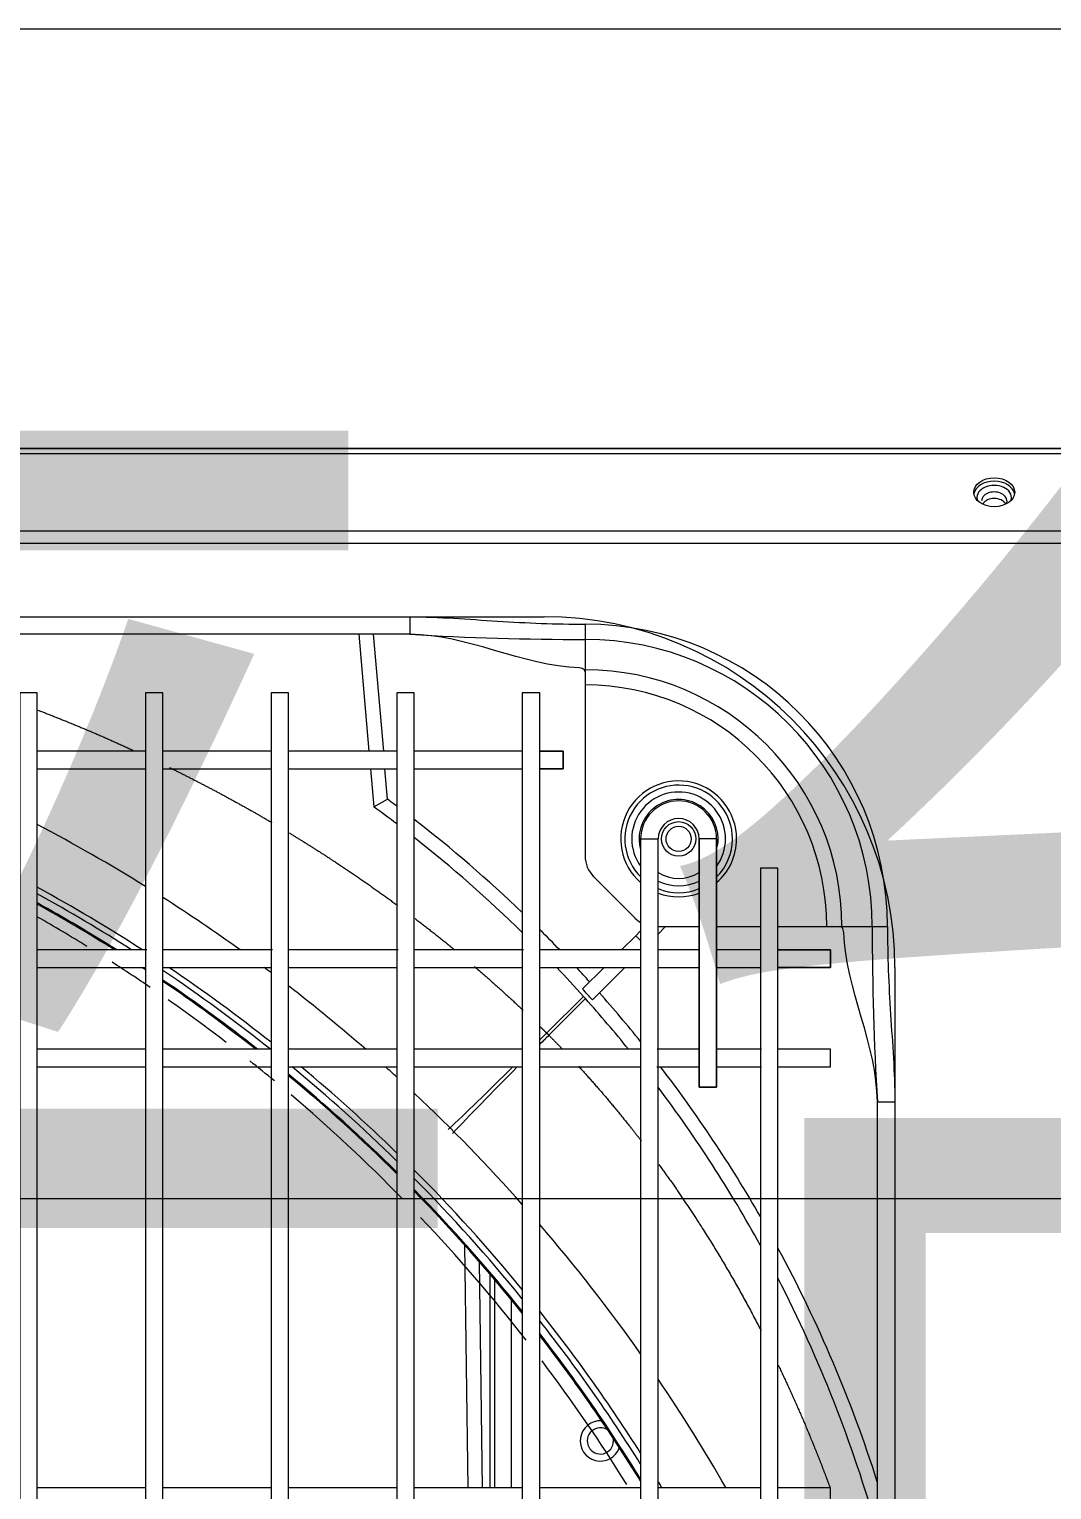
# Model space of a CAD drawing. Header units: millimetres. Extents: x 147592 to 201688, y -27981 to 8299.
# Drawn here: x 166584.9 to 166759.9, y -359.8 to -110 of the extents above; entities that cross this region are included whole.
import ezdxf

# ---------------------------------------------------------------- set-up
doc = ezdxf.new("R2010")
doc.units = ezdxf.units.MM
for name, color, linetype, lineweight in [('G-____-____-TEXT', 7, 'Continuous', 5), ('G-XREF-____-OTLN', 7, 'Continuous', 5), ('M-EQPM-____-OTLN', 7, 'Continuous', 5), ('S-FNDN-____-OTLN', 7, 'Continuous', 5)]:
    doc.layers.add(name, color=color, linetype=linetype, lineweight=lineweight)
doc.styles.add('黑体_2', font='', dxfattribs={"height": 200})
doc.styles.get('黑体_2').set_extended_font_data('SimHei')

# ---------------------------------------------------------------- blocks, each defined once
blk = doc.blocks.new('YXQH_AR_B9-20_rvt-1-二层给排水_消防平面图')
at = {"layer": 'G-____-____-TEXT', "color": 251, "true_color": 0x515151, "insert": (166395.92, -189.53), "char_height": 200, "width": 737.5525, "attachment_point": 1, "style": '黑体_2'}
blk.add_mtext('平台', dxfattribs=at)
blk = doc.blocks.new('YXQH_ST_B9-20_rvt-1-二层给排水_消防平面图')
at = {"layer": 'S-FNDN-____-OTLN', "color": 251, "lineweight": 18, "true_color": 0x515151}
for p, q in [((167600.01, -110), (165600.01, -110)), ((165600.01, -310), (167600.01, -310))]:
    blk.add_line(p, q, dxfattribs=at)
blk = doc.blocks.new('RUXYQ18BA - top_dwg-2871796-二层给排水_消防平面图')
at = {"layer": 'G-XREF-____-OTLN'}
for p, q in [((693.35, 223.41), (283.51, 223.41)), ((686.4, 203.41), (684.67, 223.41)), ((687.08, 223.41), (688.82, 203.41)), ((648.12, 203.41), (629.62, 203.41)), ((669.61, 203.41), (651.12, 203.41)), ((691.1, 203.41), (672.61, 203.41)), ((712.59, 203.41), (694.1, 203.41)), ((629.62, 200.42), (648.12, 200.42)), ((651.12, 200.42), (669.61, 200.42)), ((672.61, 200.42), (691.1, 200.42)), ((694.1, 200.42), (712.59, 200.42)), ((732.83, 188.42), (732.83, -336.37)), ((735.83, -336.37), (735.83, 188.42)), ((724.8, 181.96), (731.87, 174.89)), ((732.01, 171.86), (732.83, 172.68)), ((735.83, 173.43), (742.83, 173.43)), ((737.11, 173.43), (735.83, 172.15)), ((745.83, 173.43), (753.33, 173.43)), ((648.12, 169.43), (629.62, 169.43)), ((669.61, 169.43), (651.12, 169.43)), ((691.1, 169.43), (672.61, 169.43)), ((712.59, 169.43), (694.1, 169.43)), ((732.83, 169.43), (715.59, 169.43)), ((742.83, 169.43), (735.83, 169.43)), ((753.33, 169.43), (745.83, 169.43)), ((629.62, 166.43), (648.12, 166.43)), ((651.12, 166.43), (669.61, 166.43)), ((672.61, 166.43), (691.1, 166.43)), ((694.1, 166.43), (712.59, 166.43)), ((715.59, 166.43), (732.83, 166.43)), ((722.9, 162.75), (726.58, 166.43)), ((730.11, 166.43), (724.57, 160.89)), ((735.83, 166.43), (742.83, 166.43)), ((745.83, 166.43), (753.33, 166.43)), ((723.04, 161.49), (723.39, 161.1)), ((648.12, 152.43), (629.62, 152.43)), ((669.61, 152.43), (651.12, 152.43)), ((691.1, 152.43), (672.61, 152.43)), ((712.59, 152.43), (694.1, 152.43)), ((732.83, 152.43), (715.59, 152.43)), ((742.83, 152.43), (735.83, 152.43)), ((753.33, 152.43), (745.83, 152.43)), ((629.62, 149.44), (648.12, 149.44)), ((651.12, 149.44), (669.61, 149.44)), ((672.61, 149.44), (691.1, 149.44)), ((694.1, 149.44), (712.59, 149.44)), ((715.59, 149.44), (732.83, 149.44)), ((735.83, 149.44), (742.83, 149.44)), ((745.83, 149.44), (753.33, 149.44)), ((773.32, -291.39), (773.32, 143.44)), ((707.84, 113.06), (707.84, 77.46)), ((648.12, 77.46), (629.62, 77.46)), ((669.61, 77.46), (651.12, 77.46)), ((691.1, 77.46), (672.61, 77.46)), ((712.59, 77.46), (694.1, 77.46)), ((732.83, 77.46), (715.59, 77.46)), ((753.33, 77.46), (735.83, 77.46))]:
    blk.add_line(p, q, dxfattribs=at)
at = {"layer": 'G-XREF-____-OTLN', "color": 251, "true_color": 0x666666}
for p, q in [((723.34, 217.35), (723.34, 216.98)), ((732.83, 188.42), (735.83, 188.42)), ((745.83, 188.42), (742.83, 188.42)), ((703.32, 77.46), (702.73, 118.93)), ((705.19, 116.15), (705.73, 77.46)), ((707.11, 77.46), (707.11, 113.92)), ((710.68, 109.65), (710.68, 77.46))]:
    blk.add_line(p, q, dxfattribs=at)
at = {"layer": 'G-XREF-____-OTLN', "flags": 128}
for points in [[(183.55, 255.19), (243.11, 255.19), (262.78, 255.19), (267.56, 255.19), (1319.06, 255.19), (1323.84, 255.19), (1343.51, 255.19), (1403.06, 255.19)], [(723.34, 216.98), (723.34, 214.75), (723.34, 185.49)], [(715.59, 203.41), (719.59, 203.41), (719.59, 200.42), (715.59, 200.42)], [(686.65, 200.42), (687.22, 193.89), (689.53, 195.2), (689.08, 200.42)], [(745.83, 188.42), (745.83, 145.94), (742.83, 145.94), (742.83, 188.42)], [(756.32, 173.43), (764.66, 173.43), (766.9, 173.43)], [(729.58, 169.43), (732.01, 171.86), (732.83, 171.04)], [(756.32, 169.43), (765.32, 169.43), (765.32, 166.43), (756.32, 166.43)], [(756.32, 149.44), (765.32, 149.44), (765.32, 152.43), (756.32, 152.43)], [(756.32, 74.47), (765.32, 74.47), (765.32, 77.46), (756.32, 77.46)]]:
    blk.add_lwpolyline(points, dxfattribs=at)
at = {"layer": 'G-XREF-____-OTLN', "color": 251, "true_color": 0x666666, "flags": 128}
for points in [[(267.56, 241.08), (1319.06, 241.08), (1319.06, 254.32), (1319.06, 255.19)], [(1319.06, 241.08), (1319.06, 238.96), (267.56, 238.96), (267.56, 241.08), (267.56, 254.32), (1319.06, 254.32)], [(283.51, 223.41), (283.51, 226.41), (693.35, 226.41), (693.35, 223.41)], [(723.34, 225.14), (723.34, 222.54), (723.34, 217.35)], [(766.9, 173.43), (767.26, 173.43), (772.45, 173.43), (775.05, 173.43)], [(723.39, 161.1), (717.13, 154.84), (716.75, 155.21), (723.04, 161.49)], [(773.32, 143.44), (776.32, 143.44), (776.32, -291.39), (773.32, -291.39)]]:
    blk.add_lwpolyline(points, dxfattribs=at)
at = {"layer": 'G-XREF-____-OTLN', "flags": 128}
for points in [[(629.62, -361.36), (629.62, 213.41), (626.63, 213.41), (626.63, -361.36)], [(651.12, -361.36), (651.12, 213.41), (648.12, 213.41), (648.12, -361.36)], [(672.61, -361.36), (672.61, 213.41), (669.61, 213.41), (669.61, -361.36)], [(694.1, -361.36), (694.1, 213.41), (691.1, 213.41), (691.1, -361.36)], [(715.59, -361.36), (715.59, 213.41), (712.59, 213.41), (712.59, -361.36)], [(756.32, -331.37), (756.32, 183.42), (753.33, 183.42), (753.33, -331.37)]]:
    blk.add_lwpolyline(points, close=True, dxfattribs=at)
at = {"layer": 'G-XREF-____-OTLN', "color": 251, "true_color": 0x666666}
blk.add_circle((739.33, 188.42), 2.95, dxfattribs=at)
at = {"layer": 'G-XREF-____-OTLN'}
blk.add_circle((739.33, 188.42), 2.15, dxfattribs=at)
at = {"layer": 'G-XREF-____-OTLN', "color": 251, "true_color": 0x666666}
for centre, radius, start, end in [((723.34, 173.43), 51.71, 360, 90), ((722.21, 703.34), 480.8, 266.5586, 270.1343), ((723.34, 173.43), 49.11, 360, 90), ((723.34, 173.43), 43.92, 360, 90), ((723.34, 173.43), 41.32, 0, 90), ((739.33, 188.42), 9.91, 0, 229.033), ((739.33, 188.42), 9.2, 0, 225.0915), ((739.33, 188.42), 8.02, 0, 215.9289), ((739.33, 188.42), 6.75, 0, 195.7757), ((739.33, 188.42), 9.2, 314.9085, 0), ((739.33, 188.42), 9.91, 310.967, 0), ((739.33, 188.42), 6.75, 344.2243, 0), ((739.33, 188.42), 8.02, 324.0711, 0), ((739.33, 188.42), 6.75, 238.7898, 301.2102), ((493.47, -68.44), 283.44, 57.0592, 61.2914), ((739.33, 188.42), 8.02, 244.15, 295.85), ((739.33, 188.42), 9.2, 247.6576, 292.3424), ((493.47, -68.44), 282.44, 57.3734, 61.1803), ((739.33, 188.42), 9.91, 249.3273, 290.6727), ((789.26, 173.43), 22, 180, 180.3489), ((1253.24, 172.3), 480.79, 179.8657, 183.4414), ((493.47, -68.44), 282.44, 51.4474, 56.0723), ((493.47, -68.44), 283.44, 51.5799, 55.9606), ((493.47, -68.44), 282.44, 45.596, 50.4815), ((493.47, -68.44), 283.44, 45.7936, 50.2372), ((493.47, -68.44), 283.44, 39.3697, 44.9417), ((493.47, -68.44), 282.44, 39.1219, 44.7382), ((493.47, -68.44), 283.44, 32.3832, 38.404), ((493.47, -68.44), 282.44, 32.0621, 38.1476), ((725.94, 85.46), 3.45, 86.4393, 340.5758), ((493.47, -68.44), 283.44, 30.9826, 31.2331)]:
    blk.add_arc(centre, radius, start, end, dxfattribs=at)
at = {"layer": 'G-XREF-____-OTLN'}
for centre, radius, start, end in [((722.36, 216.33), 1.32, 50.189, 90.7683), ((722.85, 217.01), 0.489, 357.0221, 43.5669), ((551.95, 8.17), 232.18, 53.1795, 53.6603), ((739.33, 188.42), 6.5, 90, 180), ((739.33, 188.42), 6.5, 0, 90), ((551.95, 8.32), 229.63, 52.7016, 53.91), ((493.47, -68.44), 292.88, 58.1292, 62.2984), ((551.95, 8.17), 232.18, 46.2215, 52.2493), ((739.33, 188.42), 3.5, 0, 180), ((551.95, 8.32), 229.63, 45.6086, 51.755), ((728.33, 185.49), 5, 180, 225), ((493.47, -68.44), 281.09, 57.8067, 61.0285), ((493.47, -68.44), 292.88, 54.3087, 57.4358), ((493.47, -68.44), 280.89, 57.8715, 61.0059), ((735.4, 178.42), 5, 225, 239.0551), ((551.95, 8.17), 232.18, 43.9904, 45.1875), ((766.92, 172.94), 0.491, 46.5229, 92.8881), ((766.24, 172.44), 1.33, 359.2659, 39.7768), ((493.47, -68.44), 280.89, 56.5949, 56.739), ((493.47, -68.44), 292.88, 53.0308, 53.3151), ((551.95, 8.32), 229.63, 41.8368, 43.5124), ((551.95, 8.17), 232.18, 42.1428, 42.9706), ((493.47, -68.44), 281.09, 51.7947, 55.8866), ((493.47, -68.44), 280.89, 51.8466, 55.859), ((493.47, -68.44), 292.88, 48.9513, 52.293), ((551.95, 8.03), 230.57, 41.5258, 42.1478), ((552.25, 8.03), 229.61, 38.9712, 41.8107), ((552.09, 8.03), 232.17, 38.8778, 41.5745), ((493.47, -68.44), 281.09, 45.3254, 50.4099), ((493.47, -68.44), 280.89, 45.285, 50.3762), ((493.47, -68.44), 292.88, 47.5642, 48.0658), ((552.09, 8.03), 232.17, 29.9168, 37.5228), ((493.47, -68.44), 292.88, 41.5703, 46.7642), ((552.25, 8.03), 229.61, 28.8678, 36.913), ((493.47, -68.44), 281.09, 38.7817, 44.4593), ((493.47, -68.44), 280.89, 38.7309, 44.4177), ((493.47, -68.44), 292.88, 35.189, 40.6783), ((552.09, 8.03), 232.17, 17.663, 28.3983), ((552.25, 8.03), 229.61, 15.6764, 27.2782), ((493.47, -68.44), 281.09, 31.6192, 37.7952), ((493.47, -68.44), 280.89, 31.5529, 37.7425), ((493.47, -68.44), 292.88, 29.8796, 34.1578), ((725.94, 85.46), 2.25, 55.1209, 360), ((725.94, 85.46), 2.25, 0, 11.8943)]:
    blk.add_arc(centre, radius, start, end, dxfattribs=at)
blk.add_ellipse((793.31, 247.7), major_axis=(3.5, 0), ratio=0.707107, dxfattribs=at)
for centre, major_axis, start_param, end_param in [((793.31, 247.13), (3.5, 0), 0.114536, 3.027057), ((793.31, 245.11), (2.15, 0), 0.420294, 2.707251)]:
    blk.add_ellipse(centre, major_axis=major_axis, ratio=0.707107, start_param=start_param, end_param=end_param, dxfattribs=at)
at = {"layer": 'G-XREF-____-OTLN', "color": 251, "true_color": 0x666666}
for centre, major_axis, ratio, start_param, end_param in [((793.31, 246.8), (2.95, 0), 0.707107, 0, 3.404857), ((793.31, 246.24), (2.15, 0), 0.707107, 0.000965, 3.158144), ((793.31, 246.8), (2.95, 0), 0.707107, 6.019921, 6.283185), ((716.75, 156.39), (22.55, 22.69), 0.026137, 4.634335, 4.6861), ((718.32, 154.84), (22.69, 22.56), 0.026137, 1.597086, 1.665708), ((716.75, 156.39), (22.55, 22.69), 0.026137, 3.844725, 4.425381), ((718.32, 154.84), (22.69, 22.56), 0.026137, 1.84011, 2.438882)]:
    blk.add_ellipse(centre, major_axis=major_axis, ratio=ratio, start_param=start_param, end_param=end_param, dxfattribs=at)
at = {"layer": 'G-XREF-____-OTLN'}
blk.add_open_spline([(795.44, 246.24), (795.45, 246.22), (795.48, 246.07), (795.4, 245.89), (795.26, 245.73), (795.26, 245.72)], degree=3, knots=[0, 0, 0, 0, 0.0376259, 0.300995, 0.3193476, 0.3193476, 0.3193476, 0.3193476], dxfattribs=at)
at = {"layer": 'G-XREF-____-OTLN', "color": 251, "true_color": 0x666666}
for points, degree, knots in [([(693.35, 226.41), (695.85, 226.41), (698.35, 226.3), (703.35, 226.01), (705.84, 225.83), (710.84, 225.51), (713.33, 225.38), (718.33, 225.19), (720.83, 225.14), (723.34, 225.14)], 3, [0, 0, 0, 0, 0.25, 0.25, 0.5, 0.5, 0.75, 0.75, 1, 1, 1, 1]), ([(629.7, 210.46), (634.93, 208.44), (640.03, 206.25), (643.03, 204.95), (645.99, 203.59)], 2, [0.43820807, 0.43820807, 0.43820807, 0.5, 0.5, 0.53512615, 0.53512615, 0.53512615]), ([(652.24, 200.63), (656.57, 198.5), (660.79, 196.24), (665.34, 193.81), (669.74, 191.22)], 2, [0.5725657, 0.5725657, 0.5725657, 0.625, 0.625, 0.6800783, 0.6800783, 0.6800783]), ([(672.74, 189.43), (676.77, 186.98), (680.69, 184.41), (686.11, 180.83), (691.26, 177.03)], 2, [0.6989469, 0.6989469, 0.6989469, 0.75, 0.75, 0.8191174, 0.8191174, 0.8191174]), ([(694.24, 174.8), (696.87, 172.79), (699.44, 170.72), (700.19, 170.11), (700.93, 169.5)], 2, [0.83918217, 0.83918217, 0.83918217, 0.875, 0.875, 0.88527865, 0.88527865, 0.88527865]), ([(775.05, 173.43), (775.05, 170.92), (775.1, 168.42), (775.29, 163.42), (775.42, 160.93), (775.74, 155.93), (775.92, 153.44), (776.21, 148.44), (776.32, 145.94), (776.32, 143.44)], 3, [0, 0, 0, 0, 0.25, 0.25, 0.5, 0.5, 0.75, 0.75, 1, 1, 1, 1]), ([(722.18, 149.56), (726.76, 144.58), (731.04, 139.18), (732.02, 137.96), (732.97, 136.72)], 2, [0.04393896, 0.04393896, 0.04393896, 0.125, 0.125, 0.1438798, 0.1438798, 0.1438798]), ([(735.94, 132.75), (739.7, 127.61), (743.19, 122.14), (748.66, 113.58), (753.43, 104.32)], 2, [0.1736404, 0.1736404, 0.1736404, 0.25, 0.25, 0.3731187, 0.3731187, 0.3731187]), ([(756.38, 98.38), (759.48, 91.93), (762.24, 85.16), (763.78, 81.39), (765.21, 77.53)], 2, [0.4133612, 0.4133612, 0.4133612, 0.5, 0.5, 0.5510975, 0.5510975, 0.5510975])]:
    blk.add_open_spline(points, degree=degree, knots=knots, dxfattribs=at)
at = {"layer": 'G-XREF-____-OTLN'}
for points in [[(722.34, 217.65), (712.66, 218.01), (703.03, 223.41), (693.35, 223.41)], [(773.32, 143.44), (773.32, 153.12), (767.92, 162.75), (767.56, 172.43)]]:
    blk.add_open_spline(points, degree=3, dxfattribs=at)
at = {"layer": 'G-XREF-____-OTLN', "color": 251, "true_color": 0x666666}
for points in [[(704.38, 166.61), (708.67, 162.94), (712.74, 159.09)], [(715.64, 156.3), (716.2, 155.76), (716.75, 155.21)], [(717.13, 154.84), (718.28, 153.69), (719.4, 152.52)]]:
    blk.add_open_spline(points, degree=2, dxfattribs=at)
blk = doc.blocks.new('RUXYQ18BA - top_dwg-V211-二层给排水_消防平面图')
at = {"layer": 'G-XREF-____-OTLN'}
for p, q in [((693.35, 223.41), (283.51, 223.41)), ((686.4, 203.41), (684.67, 223.41)), ((687.08, 223.41), (688.82, 203.41)), ((648.12, 203.41), (629.62, 203.41)), ((669.61, 203.41), (651.12, 203.41)), ((691.1, 203.41), (672.61, 203.41)), ((712.59, 203.41), (694.1, 203.41)), ((629.62, 200.42), (648.12, 200.42)), ((651.12, 200.42), (669.61, 200.42)), ((672.61, 200.42), (691.1, 200.42)), ((694.1, 200.42), (712.59, 200.42)), ((732.83, 188.42), (732.83, -336.37)), ((735.83, -336.37), (735.83, 188.42)), ((724.8, 181.96), (731.87, 174.89)), ((732.01, 171.86), (732.83, 172.68)), ((735.83, 173.43), (742.83, 173.43)), ((737.11, 173.43), (735.83, 172.15)), ((745.83, 173.43), (753.33, 173.43)), ((648.12, 169.43), (629.62, 169.43)), ((669.61, 169.43), (651.12, 169.43)), ((691.1, 169.43), (672.61, 169.43)), ((712.59, 169.43), (694.1, 169.43)), ((732.83, 169.43), (715.59, 169.43)), ((742.83, 169.43), (735.83, 169.43)), ((753.33, 169.43), (745.83, 169.43)), ((629.62, 166.43), (648.12, 166.43)), ((651.12, 166.43), (669.61, 166.43)), ((672.61, 166.43), (691.1, 166.43)), ((694.1, 166.43), (712.59, 166.43)), ((715.59, 166.43), (732.83, 166.43)), ((722.9, 162.75), (726.58, 166.43)), ((730.11, 166.43), (724.57, 160.89)), ((735.83, 166.43), (742.83, 166.43)), ((745.83, 166.43), (753.33, 166.43)), ((723.04, 161.49), (723.39, 161.1)), ((648.12, 152.43), (629.62, 152.43)), ((669.61, 152.43), (651.12, 152.43)), ((691.1, 152.43), (672.61, 152.43)), ((712.59, 152.43), (694.1, 152.43)), ((732.83, 152.43), (715.59, 152.43)), ((742.83, 152.43), (735.83, 152.43)), ((753.33, 152.43), (745.83, 152.43)), ((629.62, 149.44), (648.12, 149.44)), ((651.12, 149.44), (669.61, 149.44)), ((672.61, 149.44), (691.1, 149.44)), ((694.1, 149.44), (712.59, 149.44)), ((715.59, 149.44), (732.83, 149.44)), ((735.83, 149.44), (742.83, 149.44)), ((745.83, 149.44), (753.33, 149.44)), ((773.32, -291.39), (773.32, 143.44)), ((707.84, 113.06), (707.84, 77.46)), ((648.12, 77.46), (629.62, 77.46)), ((669.61, 77.46), (651.12, 77.46)), ((691.1, 77.46), (672.61, 77.46)), ((712.59, 77.46), (694.1, 77.46)), ((732.83, 77.46), (715.59, 77.46)), ((753.33, 77.46), (735.83, 77.46))]:
    blk.add_line(p, q, dxfattribs=at)
at = {"layer": 'G-XREF-____-OTLN', "color": 251, "true_color": 0x666666}
for p, q in [((723.34, 217.35), (723.34, 216.98)), ((732.83, 188.42), (735.83, 188.42)), ((745.83, 188.42), (742.83, 188.42)), ((703.32, 77.46), (702.73, 118.93)), ((705.19, 116.15), (705.73, 77.46)), ((707.11, 77.46), (707.11, 113.92)), ((710.68, 109.65), (710.68, 77.46))]:
    blk.add_line(p, q, dxfattribs=at)
at = {"layer": 'G-XREF-____-OTLN', "flags": 128}
for points in [[(183.55, 255.19), (243.11, 255.19), (262.78, 255.19), (267.56, 255.19), (1319.06, 255.19), (1323.84, 255.19), (1343.51, 255.19), (1403.06, 255.19)], [(723.34, 216.98), (723.34, 214.75), (723.34, 185.49)], [(715.59, 203.41), (719.59, 203.41), (719.59, 200.42), (715.59, 200.42)], [(686.65, 200.42), (687.22, 193.89), (689.53, 195.2), (689.08, 200.42)], [(745.83, 188.42), (745.83, 145.94), (742.83, 145.94), (742.83, 188.42)], [(756.32, 173.43), (764.66, 173.43), (766.9, 173.43)], [(729.58, 169.43), (732.01, 171.86), (732.83, 171.04)], [(756.32, 169.43), (765.32, 169.43), (765.32, 166.43), (756.32, 166.43)], [(756.32, 149.44), (765.32, 149.44), (765.32, 152.43), (756.32, 152.43)], [(756.32, 74.47), (765.32, 74.47), (765.32, 77.46), (756.32, 77.46)]]:
    blk.add_lwpolyline(points, dxfattribs=at)
at = {"layer": 'G-XREF-____-OTLN', "color": 251, "true_color": 0x666666, "flags": 128}
for points in [[(267.56, 241.08), (1319.06, 241.08), (1319.06, 254.32), (1319.06, 255.19)], [(1319.06, 241.08), (1319.06, 238.96), (267.56, 238.96), (267.56, 241.08), (267.56, 254.32), (1319.06, 254.32)], [(283.51, 223.41), (283.51, 226.41), (693.35, 226.41), (693.35, 223.41)], [(723.34, 225.14), (723.34, 222.54), (723.34, 217.35)], [(766.9, 173.43), (767.26, 173.43), (772.45, 173.43), (775.05, 173.43)], [(723.39, 161.1), (717.13, 154.84), (716.75, 155.21), (723.04, 161.49)], [(773.32, 143.44), (776.32, 143.44), (776.32, -291.39), (773.32, -291.39)]]:
    blk.add_lwpolyline(points, dxfattribs=at)
at = {"layer": 'G-XREF-____-OTLN', "flags": 128}
for points in [[(629.62, -361.36), (629.62, 213.41), (626.63, 213.41), (626.63, -361.36)], [(651.12, -361.36), (651.12, 213.41), (648.12, 213.41), (648.12, -361.36)], [(672.61, -361.36), (672.61, 213.41), (669.61, 213.41), (669.61, -361.36)], [(694.1, -361.36), (694.1, 213.41), (691.1, 213.41), (691.1, -361.36)], [(715.59, -361.36), (715.59, 213.41), (712.59, 213.41), (712.59, -361.36)], [(756.32, -331.37), (756.32, 183.42), (753.33, 183.42), (753.33, -331.37)]]:
    blk.add_lwpolyline(points, close=True, dxfattribs=at)
at = {"layer": 'G-XREF-____-OTLN', "color": 251, "true_color": 0x666666}
blk.add_circle((739.33, 188.42), 2.95, dxfattribs=at)
at = {"layer": 'G-XREF-____-OTLN'}
blk.add_circle((739.33, 188.42), 2.15, dxfattribs=at)
at = {"layer": 'G-XREF-____-OTLN', "color": 251, "true_color": 0x666666}
for centre, radius, start, end in [((723.34, 173.43), 51.71, 360, 90), ((722.21, 703.34), 480.8, 266.5586, 270.1343), ((723.34, 173.43), 49.11, 360, 90), ((723.34, 173.43), 43.92, 360, 90), ((723.34, 173.43), 41.32, 0, 90), ((739.33, 188.42), 9.91, 0, 229.033), ((739.33, 188.42), 9.2, 0, 225.0915), ((739.33, 188.42), 8.02, 0, 215.9289), ((739.33, 188.42), 6.75, 0, 195.7757), ((739.33, 188.42), 9.2, 314.9085, 0), ((739.33, 188.42), 9.91, 310.967, 0), ((739.33, 188.42), 6.75, 344.2243, 0), ((739.33, 188.42), 8.02, 324.0711, 0), ((739.33, 188.42), 6.75, 238.7898, 301.2102), ((493.47, -68.44), 283.44, 57.0592, 61.2914), ((739.33, 188.42), 8.02, 244.15, 295.85), ((739.33, 188.42), 9.2, 247.6576, 292.3424), ((493.47, -68.44), 282.44, 57.3734, 61.1803), ((739.33, 188.42), 9.91, 249.3273, 290.6727), ((789.26, 173.43), 22, 180, 180.3489), ((1253.24, 172.3), 480.79, 179.8657, 183.4414), ((493.47, -68.44), 282.44, 51.4474, 56.0723), ((493.47, -68.44), 283.44, 51.5799, 55.9606), ((493.47, -68.44), 282.44, 45.596, 50.4815), ((493.47, -68.44), 283.44, 45.7936, 50.2372), ((493.47, -68.44), 283.44, 39.3697, 44.9417), ((493.47, -68.44), 282.44, 39.1219, 44.7382), ((493.47, -68.44), 283.44, 32.3832, 38.404), ((493.47, -68.44), 282.44, 32.0621, 38.1476), ((725.94, 85.46), 3.45, 86.4393, 340.5758), ((493.47, -68.44), 283.44, 30.9826, 31.2331)]:
    blk.add_arc(centre, radius, start, end, dxfattribs=at)
at = {"layer": 'G-XREF-____-OTLN'}
for centre, radius, start, end in [((722.36, 216.33), 1.32, 50.189, 90.7683), ((722.85, 217.01), 0.489, 357.0221, 43.5669), ((551.95, 8.17), 232.18, 53.1795, 53.6603), ((739.33, 188.42), 6.5, 90, 180), ((739.33, 188.42), 6.5, 0, 90), ((551.95, 8.32), 229.63, 52.7016, 53.91), ((493.47, -68.44), 292.88, 58.1292, 62.2984), ((551.95, 8.17), 232.18, 46.2215, 52.2493), ((739.33, 188.42), 3.5, 0, 180), ((551.95, 8.32), 229.63, 45.6086, 51.755), ((728.33, 185.49), 5, 180, 225), ((493.47, -68.44), 281.09, 57.8067, 61.0285), ((493.47, -68.44), 292.88, 54.3087, 57.4358), ((493.47, -68.44), 280.89, 57.8715, 61.0059), ((735.4, 178.42), 5, 225, 239.0551), ((551.95, 8.17), 232.18, 43.9904, 45.1875), ((766.92, 172.94), 0.491, 46.5229, 92.8881), ((766.24, 172.44), 1.33, 359.2659, 39.7768), ((493.47, -68.44), 280.89, 56.5949, 56.739), ((493.47, -68.44), 292.88, 53.0308, 53.3151), ((551.95, 8.32), 229.63, 41.8368, 43.5124), ((551.95, 8.17), 232.18, 42.1428, 42.9706), ((493.47, -68.44), 281.09, 51.7947, 55.8866), ((493.47, -68.44), 280.89, 51.8466, 55.859), ((493.47, -68.44), 292.88, 48.9513, 52.293), ((551.95, 8.03), 230.57, 41.5258, 42.1478), ((552.25, 8.03), 229.61, 38.9712, 41.8107), ((552.09, 8.03), 232.17, 38.8778, 41.5745), ((493.47, -68.44), 281.09, 45.3254, 50.4099), ((493.47, -68.44), 280.89, 45.285, 50.3762), ((493.47, -68.44), 292.88, 47.5642, 48.0658), ((552.09, 8.03), 232.17, 29.9168, 37.5228), ((493.47, -68.44), 292.88, 41.5703, 46.7642), ((552.25, 8.03), 229.61, 28.8678, 36.913), ((493.47, -68.44), 281.09, 38.7817, 44.4593), ((493.47, -68.44), 280.89, 38.7309, 44.4177), ((493.47, -68.44), 292.88, 35.189, 40.6783), ((552.09, 8.03), 232.17, 17.663, 28.3983), ((552.25, 8.03), 229.61, 15.6764, 27.2782), ((493.47, -68.44), 281.09, 31.6192, 37.7952), ((493.47, -68.44), 280.89, 31.5529, 37.7425), ((493.47, -68.44), 292.88, 29.8796, 34.1578), ((725.94, 85.46), 2.25, 55.1209, 360), ((725.94, 85.46), 2.25, 0, 11.8943)]:
    blk.add_arc(centre, radius, start, end, dxfattribs=at)
blk.add_ellipse((793.31, 247.7), major_axis=(3.5, 0), ratio=0.707107, dxfattribs=at)
for centre, major_axis, start_param, end_param in [((793.31, 247.13), (3.5, 0), 0.114536, 3.027057), ((793.31, 245.11), (2.15, 0), 0.420294, 2.707251)]:
    blk.add_ellipse(centre, major_axis=major_axis, ratio=0.707107, start_param=start_param, end_param=end_param, dxfattribs=at)
at = {"layer": 'G-XREF-____-OTLN', "color": 251, "true_color": 0x666666}
for centre, major_axis, ratio, start_param, end_param in [((793.31, 246.8), (2.95, 0), 0.707107, 0, 3.404857), ((793.31, 246.24), (2.15, 0), 0.707107, 0.000965, 3.158144), ((793.31, 246.8), (2.95, 0), 0.707107, 6.019921, 6.283185), ((716.75, 156.39), (22.55, 22.69), 0.026137, 4.634335, 4.6861), ((718.32, 154.84), (22.69, 22.56), 0.026137, 1.597086, 1.665708), ((716.75, 156.39), (22.55, 22.69), 0.026137, 3.844725, 4.425381), ((718.32, 154.84), (22.69, 22.56), 0.026137, 1.84011, 2.438882)]:
    blk.add_ellipse(centre, major_axis=major_axis, ratio=ratio, start_param=start_param, end_param=end_param, dxfattribs=at)
at = {"layer": 'G-XREF-____-OTLN'}
blk.add_open_spline([(795.44, 246.24), (795.45, 246.22), (795.48, 246.07), (795.4, 245.89), (795.26, 245.73), (795.26, 245.72)], degree=3, knots=[0, 0, 0, 0, 0.0376259, 0.300995, 0.3193476, 0.3193476, 0.3193476, 0.3193476], dxfattribs=at)
at = {"layer": 'G-XREF-____-OTLN', "color": 251, "true_color": 0x666666}
for points, degree, knots in [([(693.35, 226.41), (695.85, 226.41), (698.35, 226.3), (703.35, 226.01), (705.84, 225.83), (710.84, 225.51), (713.33, 225.38), (718.33, 225.19), (720.83, 225.14), (723.34, 225.14)], 3, [0, 0, 0, 0, 0.25, 0.25, 0.5, 0.5, 0.75, 0.75, 1, 1, 1, 1]), ([(629.7, 210.46), (634.93, 208.44), (640.03, 206.25), (643.03, 204.95), (645.99, 203.59)], 2, [0.43820807, 0.43820807, 0.43820807, 0.5, 0.5, 0.53512615, 0.53512615, 0.53512615]), ([(652.24, 200.63), (656.57, 198.5), (660.79, 196.24), (665.34, 193.81), (669.74, 191.22)], 2, [0.5725657, 0.5725657, 0.5725657, 0.625, 0.625, 0.6800783, 0.6800783, 0.6800783]), ([(672.74, 189.43), (676.77, 186.98), (680.69, 184.41), (686.11, 180.83), (691.26, 177.03)], 2, [0.6989469, 0.6989469, 0.6989469, 0.75, 0.75, 0.8191174, 0.8191174, 0.8191174]), ([(694.24, 174.8), (696.87, 172.79), (699.44, 170.72), (700.19, 170.11), (700.93, 169.5)], 2, [0.83918217, 0.83918217, 0.83918217, 0.875, 0.875, 0.88527865, 0.88527865, 0.88527865]), ([(775.05, 173.43), (775.05, 170.92), (775.1, 168.42), (775.29, 163.42), (775.42, 160.93), (775.74, 155.93), (775.92, 153.44), (776.21, 148.44), (776.32, 145.94), (776.32, 143.44)], 3, [0, 0, 0, 0, 0.25, 0.25, 0.5, 0.5, 0.75, 0.75, 1, 1, 1, 1]), ([(722.18, 149.56), (726.76, 144.58), (731.04, 139.18), (732.02, 137.96), (732.97, 136.72)], 2, [0.04393896, 0.04393896, 0.04393896, 0.125, 0.125, 0.1438798, 0.1438798, 0.1438798]), ([(735.94, 132.75), (739.7, 127.61), (743.19, 122.14), (748.66, 113.58), (753.43, 104.32)], 2, [0.1736404, 0.1736404, 0.1736404, 0.25, 0.25, 0.3731187, 0.3731187, 0.3731187]), ([(756.38, 98.38), (759.48, 91.93), (762.24, 85.16), (763.78, 81.39), (765.21, 77.53)], 2, [0.4133612, 0.4133612, 0.4133612, 0.5, 0.5, 0.5510975, 0.5510975, 0.5510975])]:
    blk.add_open_spline(points, degree=degree, knots=knots, dxfattribs=at)
at = {"layer": 'G-XREF-____-OTLN'}
for points in [[(722.34, 217.65), (712.66, 218.01), (703.03, 223.41), (693.35, 223.41)], [(773.32, 143.44), (773.32, 153.12), (767.92, 162.75), (767.56, 172.43)]]:
    blk.add_open_spline(points, degree=3, dxfattribs=at)
at = {"layer": 'G-XREF-____-OTLN', "color": 251, "true_color": 0x666666}
for points in [[(704.38, 166.61), (708.67, 162.94), (712.74, 159.09)], [(715.64, 156.3), (716.2, 155.76), (716.75, 155.21)], [(717.13, 154.84), (718.28, 153.69), (719.4, 152.52)]]:
    blk.add_open_spline(points, degree=2, dxfattribs=at)
blk = doc.blocks.new('RUXYQ18BA - RUXYQ18BA-2871902-二层给排水_消防平面图')
at = {"layer": 'M-EQPM-____-OTLN'}
for p, q in [((609.88, 768.29), (-609.86, 768.29)), ((-532.76, 739.5), (-76.99, 739.5)), ((-163.68, 726.51), (-166.68, 726.51)), ((-163.68, 151.74), (-163.68, 726.51)), ((-142.19, 726.51), (-145.19, 726.51)), ((-145.19, 726.51), (-145.19, 151.74)), ((-142.19, 151.74), (-142.19, 726.51)), ((-120.7, 726.51), (-123.7, 726.51)), ((-123.7, 726.51), (-123.7, 151.74)), ((-120.7, 151.74), (-120.7, 726.51)), ((-99.21, 726.51), (-102.21, 726.51)), ((-102.21, 726.51), (-102.21, 151.74)), ((-99.21, 151.74), (-99.21, 726.51)), ((-77.72, 726.51), (-80.72, 726.51)), ((-80.72, 726.51), (-80.72, 151.74)), ((-77.72, 151.74), (-77.72, 726.51)), ((-145.14, 716.51), (-163.68, 716.51)), ((-123.65, 716.51), (-142.19, 716.51)), ((-102.16, 716.51), (-120.7, 716.51)), ((-80.67, 716.51), (-99.21, 716.51)), ((-73.72, 716.51), (-77.72, 716.51)), ((-73.72, 713.51), (-73.72, 716.51)), ((-163.68, 713.51), (-145.12, 713.51)), ((-142.19, 713.51), (-123.63, 713.51)), ((-120.7, 713.51), (-102.14, 713.51)), ((-99.21, 713.51), (-80.65, 713.51)), ((-77.72, 713.51), (-73.72, 713.51)), ((-60.48, 701.52), (-60.48, 176.73)), ((-57.48, 176.73), (-57.48, 701.52)), ((-50.48, 701.52), (-50.48, 659.04)), ((-47.48, 659.04), (-47.48, 701.52)), ((-36.99, 696.52), (-39.98, 696.52)), ((-39.98, 696.52), (-39.98, 181.73)), ((-36.99, 181.73), (-36.99, 696.52)), ((-144.96, 682.53), (-163.68, 682.53)), ((-123.47, 682.53), (-142.19, 682.53)), ((-101.98, 682.53), (-120.7, 682.53)), ((-80.49, 682.53), (-99.21, 682.53)), ((-60.48, 682.53), (-77.72, 682.53)), ((-50.48, 682.53), (-57.59, 682.53)), ((-39.9, 682.53), (-47.48, 682.53)), ((-27.99, 682.53), (-36.99, 682.53)), ((-27.99, 679.53), (-27.99, 682.53)), ((-163.68, 679.53), (-145.19, 679.53)), ((-142.19, 679.53), (-123.7, 679.53)), ((-120.7, 679.53), (-102.21, 679.53)), ((-99.21, 679.53), (-80.72, 679.53)), ((-77.72, 679.53), (-60.48, 679.53)), ((-57.6, 679.53), (-50.48, 679.53)), ((-47.48, 679.53), (-39.88, 679.53)), ((-36.99, 679.53), (-27.99, 679.53)), ((-16.99, 679.5), (-16.99, 203.74)), ((-145.19, 665.53), (-163.68, 665.53)), ((-123.7, 665.53), (-142.19, 665.53)), ((-102.21, 665.53), (-120.7, 665.53)), ((-80.72, 665.53), (-99.21, 665.53)), ((-60.48, 665.53), (-77.72, 665.53)), ((-50.48, 665.53), (-57.68, 665.53)), ((-39.8, 665.53), (-47.48, 665.53)), ((-27.99, 665.53), (-36.99, 665.53)), ((-27.99, 662.53), (-27.99, 665.53)), ((-163.68, 662.53), (-145.19, 662.53)), ((-142.19, 662.53), (-123.7, 662.53)), ((-120.7, 662.53), (-102.21, 662.53)), ((-99.21, 662.53), (-80.72, 662.53)), ((-77.72, 662.53), (-60.48, 662.53)), ((-57.7, 662.53), (-50.48, 662.53)), ((-47.48, 662.53), (-39.79, 662.53)), ((-36.99, 662.53), (-27.99, 662.53)), ((-50.48, 659.04), (-47.48, 659.04)), ((-145.19, 590.56), (-163.68, 590.56)), ((-123.7, 590.56), (-142.19, 590.56)), ((-102.21, 590.56), (-120.7, 590.56)), ((-80.72, 590.56), (-99.21, 590.56)), ((-60.48, 590.56), (-77.72, 590.56)), ((-39.98, 590.56), (-57.48, 590.56)), ((-27.99, 590.56), (-36.99, 590.56)), ((-27.99, 587.56), (-27.99, 590.56))]:
    blk.add_line(p, q, dxfattribs=at)
for centre, radius, start, end in [((-76.99, 679.5), 60, 360, 90), ((-53.98, 701.52), 6.5, 90, 180), ((-53.98, 701.52), 6.5, 360, 90), ((-53.98, 701.52), 3.5, 0, 180), ((-304.88, 440.62), 285, 58.3162, 60.288), ((-304.88, 440.62), 285, 55.7215, 57.2887), ((-304.88, 440.62), 285, 52.4934, 54.9749), ((-304.88, 440.62), 285, 50.3712, 51.4659), ((-304.88, 440.62), 285, 44.3981, 49.6246), ((-304.88, 440.62), 285, 37.9292, 43.4954), ((-304.88, 440.62), 285, 31.8664, 37.0266)]:
    blk.add_arc(centre, radius, start, end, dxfattribs=at)
for name in ['RUXYQ18BA - top_dwg-2871796-二层给排水_消防平面图', 'RUXYQ18BA - top_dwg-V211-二层给排水_消防平面图']:
    blk.add_blockref(name, (-793.31, 513.1))

msp = doc.modelspace()

# ---------------------------------------------------------------- block references
at = {"lineweight": 5}
for name in ['YXQH_AR_B9-20_rvt-1-二层给排水_消防平面图', 'YXQH_ST_B9-20_rvt-1-二层给排水_消防平面图']:
    msp.add_blockref(name, (0, 0), dxfattribs=at)
at = {"layer": 'M-EQPM-____-OTLN', "lineweight": 80}
msp.add_blockref('RUXYQ18BA - RUXYQ18BA-2871902-二层给排水_消防平面图', (166750.01, -950), dxfattribs=at)

doc.saveas('drawing.dxf')
